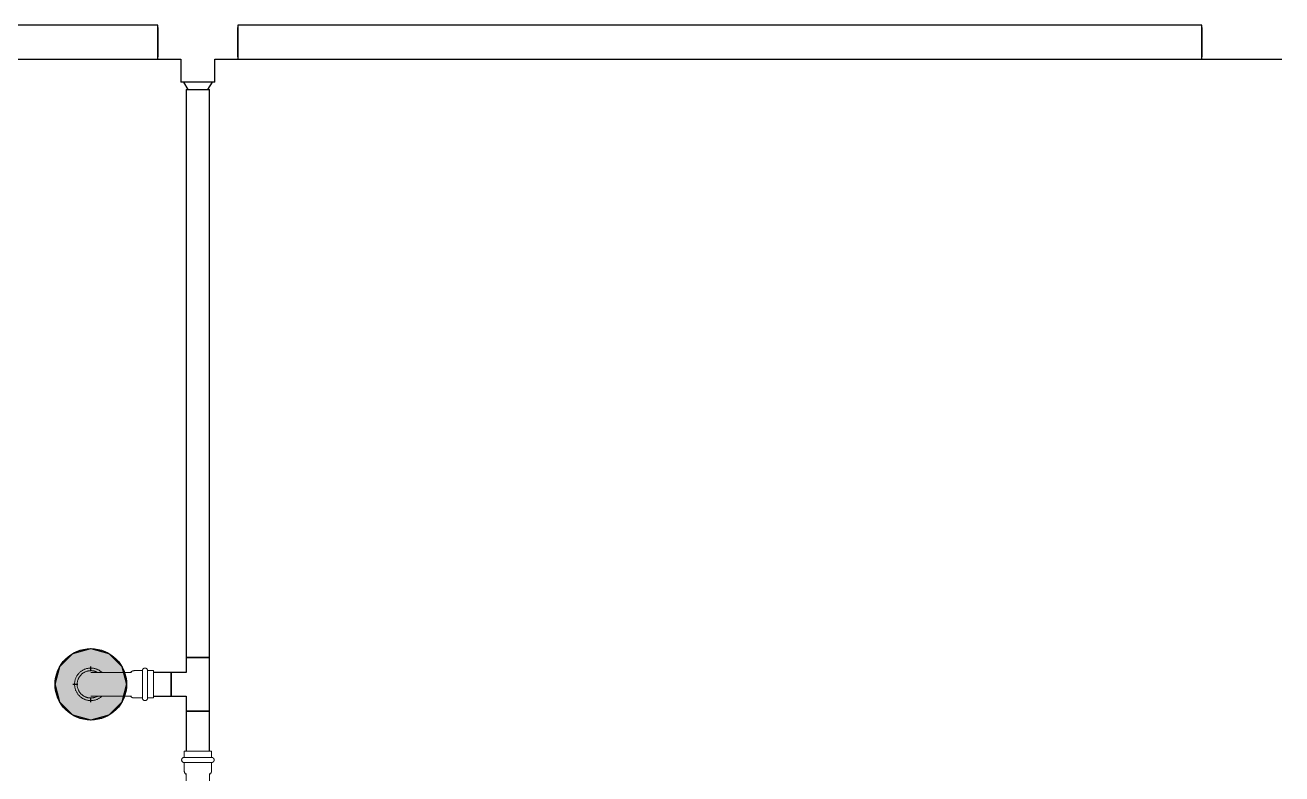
# Model space of a CAD drawing. Header units: inches. Extents: x -3327 to -1, y 8 to 1328.
# Drawn here: x -1838.5 to -1768.1, y 720.6 to 762.6 of the extents above; entities that cross this region are included whole.
import ezdxf

# ---------------------------------------------------------------- set-up
doc = ezdxf.new("R2010")
doc.units = ezdxf.units.IN
doc.header["$MEASUREMENT"] = 0
doc.layers.add('P-PIPE', color=3, linetype='Continuous', lineweight=9)
doc.layers.add('X - REF - FP', color=7, linetype='Continuous', true_color=0xb90000)

# ---------------------------------------------------------------- blocks, each defined once
blk = doc.blocks.new('Victaulic-VicPress316-Elbow 90-45deg Style P568_P571 - Standard-V42-SECOND LEVEL')
at = {"layer": 'P-PIPE'}
for p, q in [((-3.181, 0.766), (-3.52, 0.766)), ((-3.52, 0.766), (-3.52, -0.766)), ((-3.181, -0.766), (-3.181, 0.766)), ((-2.439, 0.766), (-2.89, 0.766)), ((-2.89, -0.766), (-2.89, 0.766)), ((-1.393, 0.658), (-2.278, 0.658)), ((-2.278, -0.657), (-1.393, -0.657)), ((-3.52, -0.766), (-3.181, -0.766)), ((-2.89, -0.766), (-2.439, -0.766)), ((-0.657, -1.393), (-0.657, -2.278)), ((0.658, -2.278), (0.658, -1.393)), ((-0.766, -2.439), (-0.766, -2.89)), ((0.766, -2.89), (0.766, -2.439)), ((0.766, -2.89), (-0.766, -2.89)), ((-0.766, -3.181), (-0.766, -3.52)), ((0.766, -3.181), (-0.766, -3.181)), ((-0.766, -3.52), (0.766, -3.52)), ((0.766, -3.52), (0.766, -3.181))]:
    blk.add_line(p, q, dxfattribs=at)
at = {"layer": 'P-PIPE', "flags": 128}
for points in [[(-3.181, 0.766), (-3.181, 0.772), (-3.181, 0.778), (-3.18, 0.784), (-3.18, 0.79), (-3.179, 0.795), (-3.177, 0.801), (-3.176, 0.807), (-3.174, 0.812), (-3.172, 0.818), (-3.17, 0.823), (-3.168, 0.828), (-3.165, 0.834), (-3.162, 0.839), (-3.159, 0.844), (-3.156, 0.849), (-3.153, 0.853), (-3.149, 0.858), (-3.145, 0.862), (-3.141, 0.867), (-3.137, 0.871), (-3.133, 0.875), (-3.129, 0.879), (-3.124, 0.882), (-3.119, 0.886), (-3.115, 0.889), (-3.11, 0.892), (-3.105, 0.895), (-3.099, 0.897), (-3.094, 0.9), (-3.089, 0.902), (-3.083, 0.904), (-3.078, 0.906), (-3.072, 0.907), (-3.066, 0.909), (-3.061, 0.91), (-3.055, 0.911), (-3.049, 0.911), (-3.043, 0.912), (-3.038, 0.912), (-3.032, 0.912), (-3.026, 0.912), (-3.02, 0.911), (-3.014, 0.91), (-3.009, 0.909), (-3.003, 0.908), (-2.997, 0.907), (-2.992, 0.905), (-2.986, 0.903), (-2.981, 0.901), (-2.975, 0.899), (-2.97, 0.896), (-2.965, 0.894), (-2.96, 0.891), (-2.955, 0.887), (-2.95, 0.884), (-2.946, 0.881), (-2.941, 0.877), (-2.937, 0.873), (-2.933, 0.869), (-2.929, 0.865), (-2.925, 0.86), (-2.921, 0.856), (-2.918, 0.851), (-2.914, 0.846), (-2.911, 0.842), (-2.908, 0.836), (-2.906, 0.831), (-2.903, 0.826), (-2.901, 0.821), (-2.899, 0.815), (-2.897, 0.81), (-2.895, 0.804), (-2.894, 0.798), (-2.893, 0.793), (-2.892, 0.787), (-2.891, 0.781), (-2.891, 0.775), (-2.891, 0.77), (-2.89, 0.766)], [(-3.181, 0.766), (-3.181, 0.766), (-3.181, 0.764), (-3.181, 0.761), (-3.181, 0.757), (-3.181, 0.751), (-3.181, 0.745), (-3.181, 0.737), (-3.181, 0.728), (-3.181, 0.717), (-3.181, 0.706), (-3.181, 0.693), (-3.181, 0.68), (-3.181, 0.665), (-3.181, 0.649), (-3.181, 0.633), (-3.181, 0.615), (-3.181, 0.596), (-3.181, 0.576), (-3.181, 0.556), (-3.181, 0.534), (-3.181, 0.512), (-3.181, 0.488), (-3.181, 0.464), (-3.181, 0.44), (-3.181, 0.414), (-3.181, 0.388), (-3.181, 0.361), (-3.181, 0.334), (-3.181, 0.306), (-3.181, 0.278), (-3.181, 0.249), (-3.181, 0.22), (-3.181, 0.19), (-3.181, 0.16), (-3.181, 0.13), (-3.181, 0.1), (-3.181, 0.069), (-3.181, 0.039), (-3.181, 0.008), (-3.181, -0.022), (-3.181, -0.053), (-3.181, -0.084), (-3.181, -0.114), (-3.181, -0.144), (-3.181, -0.174), (-3.181, -0.204), (-3.181, -0.233), (-3.181, -0.262), (-3.181, -0.291), (-3.181, -0.319), (-3.181, -0.347), (-3.181, -0.374), (-3.181, -0.4), (-3.181, -0.426), (-3.181, -0.451), (-3.181, -0.476), (-3.181, -0.499), (-3.181, -0.522), (-3.181, -0.544), (-3.181, -0.565), (-3.181, -0.585), (-3.181, -0.605), (-3.181, -0.623), (-3.181, -0.64), (-3.181, -0.657), (-3.181, -0.672), (-3.181, -0.686), (-3.181, -0.699), (-3.181, -0.711), (-3.181, -0.722), (-3.181, -0.732), (-3.181, -0.74), (-3.181, -0.748), (-3.181, -0.754), (-3.181, -0.759), (-3.181, -0.763), (-3.181, -0.765), (-3.181, -0.766), (-3.181, -0.766)], [(-3.181, 0.722), (-3.181, 0.732), (-3.181, 0.74), (-3.181, 0.748), (-3.181, 0.754), (-3.181, 0.759), (-3.181, 0.763), (-3.181, 0.765), (-3.181, 0.766), (-3.181, 0.766)], [(-2.89, -0.766), (-2.89, -0.766), (-2.89, -0.764), (-2.89, -0.761), (-2.89, -0.757), (-2.89, -0.751), (-2.89, -0.745), (-2.89, -0.737), (-2.89, -0.728), (-2.89, -0.717), (-2.89, -0.706), (-2.89, -0.693), (-2.89, -0.68), (-2.89, -0.665), (-2.89, -0.649), (-2.89, -0.633), (-2.89, -0.615), (-2.89, -0.596), (-2.89, -0.576), (-2.89, -0.556), (-2.89, -0.534), (-2.89, -0.512), (-2.89, -0.488), (-2.89, -0.464), (-2.89, -0.44), (-2.89, -0.414), (-2.89, -0.388), (-2.89, -0.361), (-2.89, -0.334), (-2.89, -0.306), (-2.89, -0.278), (-2.89, -0.249), (-2.89, -0.22), (-2.89, -0.19), (-2.89, -0.16), (-2.89, -0.13), (-2.89, -0.1), (-2.89, -0.069), (-2.89, -0.039), (-2.89, -0.008), (-2.89, 0.022), (-2.89, 0.053), (-2.89, 0.084), (-2.89, 0.114), (-2.89, 0.144), (-2.89, 0.174), (-2.89, 0.204), (-2.89, 0.233), (-2.89, 0.262), (-2.89, 0.291), (-2.89, 0.319), (-2.89, 0.347), (-2.89, 0.374), (-2.89, 0.4), (-2.89, 0.426), (-2.89, 0.451), (-2.89, 0.476), (-2.89, 0.499), (-2.89, 0.522), (-2.89, 0.544), (-2.89, 0.565), (-2.89, 0.585), (-2.89, 0.605), (-2.89, 0.623), (-2.89, 0.64), (-2.89, 0.657), (-2.89, 0.672), (-2.89, 0.686), (-2.89, 0.699), (-2.89, 0.711), (-2.89, 0.722), (-2.89, 0.732), (-2.89, 0.74), (-2.89, 0.748), (-2.89, 0.754), (-2.89, 0.759), (-2.89, 0.763), (-2.89, 0.765), (-2.89, 0.766), (-2.89, 0.766)], [(-2.89, 0.766), (-2.89, 0.766), (-2.89, 0.764), (-2.89, 0.761), (-2.89, 0.757), (-2.89, 0.751), (-2.89, 0.745), (-2.89, 0.737), (-2.89, 0.728)], [(-2.439, 0.766), (-2.428, 0.766), (-2.417, 0.766), (-2.406, 0.765), (-2.396, 0.763), (-2.385, 0.761), (-2.374, 0.759), (-2.364, 0.756), (-2.353, 0.753), (-2.343, 0.749), (-2.333, 0.745), (-2.323, 0.741), (-2.313, 0.736), (-2.304, 0.73), (-2.294, 0.725), (-2.285, 0.719), (-2.276, 0.713), (-2.268, 0.706), (-2.259, 0.699), (-2.251, 0.692), (-2.244, 0.684), (-2.236, 0.676), (-2.229, 0.668), (-2.222, 0.659), (-2.221, 0.658)], [(0.658, -1.393), (0.656, -1.311), (0.651, -1.229), (0.643, -1.148), (0.631, -1.066), (0.617, -0.986), (0.599, -0.906), (0.578, -0.826), (0.553, -0.748), (0.526, -0.671), (0.496, -0.594), (0.462, -0.52), (0.426, -0.446), (0.386, -0.374), (0.344, -0.304), (0.299, -0.235), (0.252, -0.168), (0.201, -0.104), (0.149, -0.041), (0.093, 0.02), (0.036, 0.078), (-0.024, 0.134), (-0.087, 0.187), (-0.151, 0.238), (-0.217, 0.287), (-0.285, 0.332), (-0.355, 0.375), (-0.427, 0.415), (-0.5, 0.453), (-0.574, 0.487), (-0.65, 0.518), (-0.727, 0.546), (-0.805, 0.571), (-0.884, 0.593), (-0.964, 0.612), (-1.044, 0.628), (-1.126, 0.64), (-1.207, 0.649), (-1.289, 0.655), (-1.371, 0.657), (-1.393, 0.658)], [(-2.221, -0.657), (-2.228, -0.666), (-2.235, -0.674), (-2.242, -0.682), (-2.25, -0.69), (-2.258, -0.698), (-2.266, -0.705), (-2.275, -0.711), (-2.283, -0.718), (-2.293, -0.724), (-2.302, -0.729), (-2.311, -0.735), (-2.321, -0.74), (-2.331, -0.744), (-2.341, -0.748), (-2.351, -0.752), (-2.362, -0.755), (-2.372, -0.758), (-2.383, -0.761), (-2.394, -0.763), (-2.404, -0.764), (-2.415, -0.765), (-2.426, -0.766), (-2.437, -0.766), (-2.439, -0.766)], [(-1.393, -0.657), (-1.364, -0.658), (-1.334, -0.66), (-1.305, -0.663), (-1.276, -0.667), (-1.247, -0.672), (-1.218, -0.679), (-1.19, -0.686), (-1.162, -0.695), (-1.134, -0.705), (-1.107, -0.716), (-1.08, -0.728), (-1.053, -0.741), (-1.028, -0.755), (-1.002, -0.77), (-0.978, -0.786), (-0.954, -0.803), (-0.931, -0.821), (-0.908, -0.84), (-0.886, -0.86), (-0.865, -0.881), (-0.845, -0.902), (-0.826, -0.924), (-0.808, -0.947), (-0.79, -0.971), (-0.774, -0.996), (-0.759, -1.021), (-0.744, -1.046), (-0.731, -1.073), (-0.719, -1.099), (-0.707, -1.126), (-0.697, -1.154), (-0.688, -1.182), (-0.681, -1.21), (-0.674, -1.239), (-0.668, -1.268), (-0.664, -1.297), (-0.661, -1.326), (-0.658, -1.356), (-0.658, -1.385), (-0.657, -1.393)], [(-3.181, -0.766), (-3.181, -0.766), (-3.181, -0.764), (-3.181, -0.761), (-3.181, -0.757), (-3.181, -0.751), (-3.181, -0.745), (-3.181, -0.737), (-3.181, -0.728)], [(-2.89, -0.766), (-2.891, -0.772), (-2.891, -0.778), (-2.892, -0.784), (-2.892, -0.79), (-2.893, -0.795), (-2.895, -0.801), (-2.896, -0.807), (-2.898, -0.812), (-2.9, -0.818), (-2.902, -0.823), (-2.904, -0.828), (-2.907, -0.834), (-2.91, -0.839), (-2.913, -0.844), (-2.916, -0.849), (-2.919, -0.853), (-2.923, -0.858), (-2.927, -0.862), (-2.931, -0.867), (-2.935, -0.871), (-2.939, -0.875), (-2.943, -0.879), (-2.948, -0.882), (-2.953, -0.886), (-2.957, -0.889), (-2.962, -0.892), (-2.967, -0.895), (-2.973, -0.897), (-2.978, -0.9), (-2.983, -0.902), (-2.989, -0.904), (-2.994, -0.906), (-3, -0.907), (-3.006, -0.909), (-3.011, -0.91), (-3.017, -0.911), (-3.023, -0.911), (-3.029, -0.912), (-3.034, -0.912), (-3.04, -0.912), (-3.046, -0.912), (-3.052, -0.911), (-3.058, -0.91), (-3.063, -0.909), (-3.069, -0.908), (-3.075, -0.907), (-3.08, -0.905), (-3.086, -0.903), (-3.091, -0.901), (-3.097, -0.899), (-3.102, -0.896), (-3.107, -0.894), (-3.112, -0.891), (-3.117, -0.887), (-3.122, -0.884), (-3.126, -0.881), (-3.131, -0.877), (-3.135, -0.873), (-3.139, -0.869), (-3.143, -0.865), (-3.147, -0.86), (-3.151, -0.856), (-3.154, -0.851), (-3.158, -0.846), (-3.161, -0.842), (-3.164, -0.836), (-3.166, -0.831), (-3.169, -0.826), (-3.171, -0.821), (-3.173, -0.815), (-3.175, -0.81), (-3.177, -0.804), (-3.178, -0.798), (-3.179, -0.793), (-3.18, -0.787), (-3.181, -0.781), (-3.181, -0.775), (-3.181, -0.77), (-3.181, -0.766)], [(-2.89, -0.722), (-2.89, -0.732), (-2.89, -0.74), (-2.89, -0.748), (-2.89, -0.754), (-2.89, -0.759), (-2.89, -0.763), (-2.89, -0.765), (-2.89, -0.766), (-2.89, -0.766)], [(-0.766, -2.439), (-0.766, -2.428), (-0.766, -2.417), (-0.765, -2.406), (-0.763, -2.396), (-0.761, -2.385), (-0.759, -2.374), (-0.756, -2.364), (-0.753, -2.353), (-0.749, -2.343), (-0.745, -2.333), (-0.741, -2.323), (-0.736, -2.313), (-0.73, -2.304), (-0.725, -2.294), (-0.719, -2.285), (-0.713, -2.276), (-0.706, -2.268), (-0.699, -2.259), (-0.692, -2.251), (-0.684, -2.244), (-0.676, -2.236), (-0.668, -2.229), (-0.659, -2.222), (-0.657, -2.221)], [(0.658, -2.221), (0.666, -2.228), (0.674, -2.235), (0.682, -2.242), (0.69, -2.25), (0.698, -2.258), (0.705, -2.266), (0.711, -2.275), (0.718, -2.283), (0.724, -2.293), (0.729, -2.302), (0.735, -2.311), (0.74, -2.321), (0.744, -2.331), (0.748, -2.341), (0.752, -2.351), (0.755, -2.362), (0.758, -2.372), (0.761, -2.383), (0.763, -2.394), (0.764, -2.404), (0.765, -2.415), (0.766, -2.426), (0.766, -2.437), (0.766, -2.439)], [(-0.766, -3.181), (-0.772, -3.181), (-0.778, -3.181), (-0.784, -3.18), (-0.79, -3.18), (-0.795, -3.179), (-0.801, -3.177), (-0.807, -3.176), (-0.812, -3.174), (-0.818, -3.172), (-0.823, -3.17), (-0.828, -3.168), (-0.834, -3.165), (-0.839, -3.162), (-0.844, -3.159), (-0.849, -3.156), (-0.853, -3.153), (-0.858, -3.149), (-0.862, -3.145), (-0.867, -3.141), (-0.871, -3.137), (-0.875, -3.133), (-0.879, -3.129), (-0.882, -3.124), (-0.886, -3.119), (-0.889, -3.115), (-0.892, -3.11), (-0.895, -3.105), (-0.897, -3.099), (-0.9, -3.094), (-0.902, -3.089), (-0.904, -3.083), (-0.906, -3.078), (-0.907, -3.072), (-0.909, -3.066), (-0.91, -3.061), (-0.911, -3.055), (-0.911, -3.049), (-0.912, -3.043), (-0.912, -3.038), (-0.912, -3.032), (-0.912, -3.026), (-0.911, -3.02), (-0.91, -3.014), (-0.909, -3.009), (-0.908, -3.003), (-0.907, -2.997), (-0.905, -2.992), (-0.903, -2.986), (-0.901, -2.981), (-0.899, -2.975), (-0.896, -2.97), (-0.894, -2.965), (-0.891, -2.96), (-0.887, -2.955), (-0.884, -2.95), (-0.881, -2.946), (-0.877, -2.941), (-0.873, -2.937), (-0.869, -2.933), (-0.865, -2.929), (-0.86, -2.925), (-0.856, -2.921), (-0.851, -2.918), (-0.846, -2.914), (-0.842, -2.911), (-0.836, -2.908), (-0.831, -2.906), (-0.826, -2.903), (-0.821, -2.901), (-0.815, -2.899), (-0.81, -2.897), (-0.804, -2.895), (-0.798, -2.894), (-0.793, -2.893), (-0.787, -2.892), (-0.781, -2.891), (-0.775, -2.891), (-0.77, -2.891), (-0.766, -2.89)], [(0.766, -2.89), (0.766, -2.89), (0.764, -2.89), (0.761, -2.89), (0.757, -2.89), (0.751, -2.89), (0.745, -2.89), (0.737, -2.89), (0.728, -2.89), (0.717, -2.89), (0.706, -2.89), (0.693, -2.89), (0.68, -2.89), (0.665, -2.89), (0.649, -2.89), (0.633, -2.89), (0.615, -2.89), (0.596, -2.89), (0.576, -2.89), (0.556, -2.89), (0.534, -2.89), (0.512, -2.89), (0.488, -2.89), (0.464, -2.89), (0.44, -2.89), (0.414, -2.89), (0.388, -2.89), (0.361, -2.89), (0.334, -2.89), (0.306, -2.89), (0.278, -2.89), (0.249, -2.89), (0.22, -2.89), (0.19, -2.89), (0.16, -2.89), (0.13, -2.89), (0.1, -2.89), (0.069, -2.89), (0.039, -2.89), (0.008, -2.89), (-0.022, -2.89), (-0.053, -2.89), (-0.084, -2.89), (-0.114, -2.89), (-0.144, -2.89), (-0.174, -2.89), (-0.204, -2.89), (-0.233, -2.89), (-0.262, -2.89), (-0.291, -2.89), (-0.319, -2.89), (-0.347, -2.89), (-0.374, -2.89), (-0.4, -2.89), (-0.426, -2.89), (-0.451, -2.89), (-0.476, -2.89), (-0.499, -2.89), (-0.522, -2.89), (-0.544, -2.89), (-0.565, -2.89), (-0.585, -2.89), (-0.605, -2.89), (-0.623, -2.89), (-0.64, -2.89), (-0.657, -2.89), (-0.672, -2.89), (-0.686, -2.89), (-0.699, -2.89), (-0.711, -2.89), (-0.722, -2.89), (-0.732, -2.89), (-0.74, -2.89), (-0.748, -2.89), (-0.754, -2.89), (-0.759, -2.89), (-0.763, -2.89), (-0.765, -2.89), (-0.766, -2.89), (-0.766, -2.89)], [(-0.766, -2.89), (-0.766, -2.89), (-0.764, -2.89), (-0.761, -2.89), (-0.757, -2.89), (-0.751, -2.89), (-0.745, -2.89), (-0.737, -2.89), (-0.728, -2.89)], [(-0.766, -3.181), (-0.766, -3.181), (-0.764, -3.181), (-0.761, -3.181), (-0.757, -3.181), (-0.751, -3.181), (-0.745, -3.181), (-0.737, -3.181), (-0.728, -3.181), (-0.717, -3.181), (-0.706, -3.181), (-0.693, -3.181), (-0.68, -3.181), (-0.665, -3.181), (-0.649, -3.181), (-0.633, -3.181), (-0.615, -3.181), (-0.596, -3.181), (-0.576, -3.181), (-0.556, -3.181), (-0.534, -3.181), (-0.512, -3.181), (-0.488, -3.181), (-0.464, -3.181), (-0.44, -3.181), (-0.414, -3.181), (-0.388, -3.181), (-0.361, -3.181), (-0.334, -3.181), (-0.306, -3.181), (-0.278, -3.181), (-0.249, -3.181), (-0.22, -3.181), (-0.19, -3.181), (-0.16, -3.181), (-0.13, -3.181), (-0.1, -3.181), (-0.069, -3.181), (-0.039, -3.181), (-0.008, -3.181), (0.022, -3.181), (0.053, -3.181), (0.084, -3.181), (0.114, -3.181), (0.144, -3.181), (0.174, -3.181), (0.204, -3.181), (0.233, -3.181), (0.262, -3.181), (0.291, -3.181), (0.319, -3.181), (0.347, -3.181), (0.374, -3.181), (0.4, -3.181), (0.426, -3.181), (0.451, -3.181), (0.476, -3.181), (0.499, -3.181), (0.522, -3.181), (0.544, -3.181), (0.565, -3.181), (0.585, -3.181), (0.605, -3.181), (0.623, -3.181), (0.64, -3.181), (0.657, -3.181), (0.672, -3.181), (0.686, -3.181), (0.699, -3.181), (0.711, -3.181), (0.722, -3.181), (0.732, -3.181), (0.74, -3.181), (0.748, -3.181), (0.754, -3.181), (0.759, -3.181), (0.763, -3.181), (0.765, -3.181), (0.766, -3.181), (0.766, -3.181)], [(-0.722, -3.181), (-0.732, -3.181), (-0.74, -3.181), (-0.748, -3.181), (-0.754, -3.181), (-0.759, -3.181), (-0.763, -3.181), (-0.765, -3.181), (-0.766, -3.181), (-0.766, -3.181)], [(0.722, -2.89), (0.732, -2.89), (0.74, -2.89), (0.748, -2.89), (0.754, -2.89), (0.759, -2.89), (0.763, -2.89), (0.765, -2.89), (0.766, -2.89), (0.766, -2.89)], [(0.766, -3.181), (0.766, -3.181), (0.764, -3.181), (0.761, -3.181), (0.757, -3.181), (0.751, -3.181), (0.745, -3.181), (0.737, -3.181), (0.728, -3.181)], [(0.766, -2.89), (0.772, -2.891), (0.778, -2.891), (0.784, -2.892), (0.79, -2.892), (0.795, -2.893), (0.801, -2.895), (0.807, -2.896), (0.812, -2.898), (0.818, -2.9), (0.823, -2.902), (0.828, -2.904), (0.834, -2.907), (0.839, -2.91), (0.844, -2.913), (0.849, -2.916), (0.853, -2.919), (0.858, -2.923), (0.862, -2.927), (0.867, -2.931), (0.871, -2.935), (0.875, -2.939), (0.879, -2.943), (0.882, -2.948), (0.886, -2.953), (0.889, -2.957), (0.892, -2.962), (0.895, -2.967), (0.897, -2.973), (0.9, -2.978), (0.902, -2.983), (0.904, -2.989), (0.906, -2.994), (0.907, -3), (0.909, -3.006), (0.91, -3.011), (0.911, -3.017), (0.911, -3.023), (0.912, -3.029), (0.912, -3.034), (0.912, -3.04), (0.912, -3.046), (0.911, -3.052), (0.91, -3.058), (0.909, -3.063), (0.908, -3.069), (0.907, -3.075), (0.905, -3.08), (0.903, -3.086), (0.901, -3.091), (0.899, -3.097), (0.896, -3.102), (0.894, -3.107), (0.891, -3.112), (0.887, -3.117), (0.884, -3.122), (0.881, -3.126), (0.877, -3.131), (0.873, -3.135), (0.869, -3.139), (0.865, -3.143), (0.86, -3.147), (0.856, -3.151), (0.851, -3.154), (0.846, -3.158), (0.842, -3.161), (0.836, -3.164), (0.831, -3.166), (0.826, -3.169), (0.821, -3.171), (0.815, -3.173), (0.81, -3.175), (0.804, -3.177), (0.798, -3.178), (0.793, -3.179), (0.787, -3.18), (0.781, -3.181), (0.775, -3.181), (0.77, -3.181), (0.766, -3.181)]]:
    blk.add_lwpolyline(points, dxfattribs=at)
blk = doc.blocks.new('Victaulic-VicPress316-Elbow 90-45deg Style P568_P571 - Standard-1244383-SECOND LEVEL')
at = {"layer": 'P-PIPE'}
for p, q in [((-2530.61, 456.402), (-2531.061, 456.402)), ((-2530.61, 456.402), (-2530.61, 455.635)), ((-2529.98, 456.402), (-2530.319, 456.402)), ((-2530.319, 456.402), (-2530.319, 455.635)), ((-2529.98, 455.635), (-2529.98, 456.402)), ((-2531.213, 456.293), (-2532.107, 456.293)), ((-2532.107, 454.978), (-2531.216, 454.978)), ((-2530.61, 455.635), (-2530.61, 454.869)), ((-2530.319, 455.635), (-2530.319, 454.869)), ((-2529.98, 454.869), (-2529.98, 455.635)), ((-2531.061, 454.869), (-2530.61, 454.869)), ((-2530.319, 454.869), (-2529.98, 454.869))]:
    blk.add_line(p, q, dxfattribs=at)
at = {"layer": 'P-PIPE', "flags": 128}
for points in [[(-2532.868, 456.293), (-2532.891, 456.314), (-2532.919, 456.338), (-2532.947, 456.361), (-2532.977, 456.382), (-2533.007, 456.402), (-2533.038, 456.422), (-2533.07, 456.439), (-2533.103, 456.456), (-2533.136, 456.471), (-2533.17, 456.485), (-2533.204, 456.498), (-2533.239, 456.509), (-2533.274, 456.518), (-2533.309, 456.527), (-2533.345, 456.534), (-2533.381, 456.539), (-2533.417, 456.543), (-2533.454, 456.546), (-2533.49, 456.547), (-2533.527, 456.547), (-2533.563, 456.545), (-2533.599, 456.542), (-2533.636, 456.537), (-2533.672, 456.531), (-2533.707, 456.523), (-2533.743, 456.514), (-2533.778, 456.504), (-2533.812, 456.492), (-2533.846, 456.479), (-2533.88, 456.464), (-2533.912, 456.448), (-2533.945, 456.431), (-2533.976, 456.413), (-2534.007, 456.393), (-2534.037, 456.372), (-2534.066, 456.35), (-2534.094, 456.327), (-2534.121, 456.303), (-2534.147, 456.277), (-2534.173, 456.251), (-2534.197, 456.224), (-2534.22, 456.195), (-2534.241, 456.166), (-2534.262, 456.136), (-2534.281, 456.105), (-2534.3, 456.074), (-2534.317, 456.041), (-2534.332, 456.008), (-2534.346, 455.975), (-2534.359, 455.941), (-2534.371, 455.906), (-2534.381, 455.871), (-2534.39, 455.835), (-2534.397, 455.8), (-2534.403, 455.764), (-2534.407, 455.728), (-2534.41, 455.691), (-2534.412, 455.655), (-2534.412, 455.635)], [(-2533.112, 456.296), (-2533.139, 456.311), (-2533.166, 456.325), (-2533.194, 456.338), (-2533.222, 456.349), (-2533.251, 456.36), (-2533.28, 456.369), (-2533.31, 456.378), (-2533.34, 456.385), (-2533.37, 456.39), (-2533.4, 456.395), (-2533.431, 456.398), (-2533.461, 456.401), (-2533.492, 456.401), (-2533.522, 456.401), (-2533.553, 456.4), (-2533.584, 456.397), (-2533.614, 456.393), (-2533.644, 456.388), (-2533.674, 456.381), (-2533.704, 456.374), (-2533.733, 456.365), (-2533.762, 456.355), (-2533.791, 456.344), (-2533.819, 456.332), (-2533.847, 456.319), (-2533.874, 456.304), (-2533.9, 456.289), (-2533.926, 456.272), (-2533.951, 456.255), (-2533.976, 456.236), (-2533.999, 456.217), (-2534.022, 456.196), (-2534.044, 456.175), (-2534.065, 456.153), (-2534.085, 456.13), (-2534.105, 456.106), (-2534.123, 456.081), (-2534.14, 456.056), (-2534.157, 456.03), (-2534.172, 456.004), (-2534.186, 455.976), (-2534.199, 455.949), (-2534.211, 455.92), (-2534.222, 455.892), (-2534.232, 455.863), (-2534.24, 455.833), (-2534.248, 455.803), (-2534.254, 455.773), (-2534.259, 455.743), (-2534.263, 455.713), (-2534.265, 455.682), (-2534.266, 455.652), (-2534.267, 455.635)], [(-2531.279, 456.293), (-2531.272, 456.301), (-2531.265, 456.309), (-2531.258, 456.317), (-2531.25, 456.325), (-2531.242, 456.333), (-2531.234, 456.34), (-2531.225, 456.346), (-2531.217, 456.353), (-2531.207, 456.359), (-2531.198, 456.365), (-2531.189, 456.37), (-2531.179, 456.375), (-2531.169, 456.379), (-2531.159, 456.383), (-2531.149, 456.387), (-2531.138, 456.39), (-2531.128, 456.393), (-2531.117, 456.396), (-2531.106, 456.398), (-2531.096, 456.399), (-2531.085, 456.4), (-2531.074, 456.401), (-2531.063, 456.402), (-2531.061, 456.402)], [(-2530.61, 456.402), (-2530.609, 456.407), (-2530.609, 456.413), (-2530.608, 456.419), (-2530.608, 456.425), (-2530.607, 456.43), (-2530.605, 456.436), (-2530.604, 456.442), (-2530.602, 456.447), (-2530.6, 456.453), (-2530.598, 456.458), (-2530.596, 456.464), (-2530.593, 456.469), (-2530.59, 456.474), (-2530.587, 456.479), (-2530.584, 456.484), (-2530.581, 456.488), (-2530.577, 456.493), (-2530.573, 456.497), (-2530.569, 456.502), (-2530.565, 456.506), (-2530.561, 456.51), (-2530.557, 456.514), (-2530.552, 456.517), (-2530.547, 456.521), (-2530.543, 456.524), (-2530.538, 456.527), (-2530.533, 456.53), (-2530.527, 456.532), (-2530.522, 456.535), (-2530.517, 456.537), (-2530.511, 456.539), (-2530.506, 456.541), (-2530.5, 456.542), (-2530.494, 456.544), (-2530.489, 456.545), (-2530.483, 456.546), (-2530.477, 456.546), (-2530.471, 456.547), (-2530.466, 456.547), (-2530.46, 456.547), (-2530.454, 456.547), (-2530.448, 456.546), (-2530.442, 456.545), (-2530.437, 456.544), (-2530.431, 456.543), (-2530.425, 456.542), (-2530.42, 456.54), (-2530.414, 456.538), (-2530.409, 456.536), (-2530.403, 456.534), (-2530.398, 456.531), (-2530.393, 456.529), (-2530.388, 456.526), (-2530.383, 456.522), (-2530.378, 456.519), (-2530.374, 456.516), (-2530.369, 456.512), (-2530.365, 456.508), (-2530.361, 456.504), (-2530.357, 456.5), (-2530.353, 456.495), (-2530.349, 456.491), (-2530.346, 456.486), (-2530.342, 456.481), (-2530.339, 456.477), (-2530.336, 456.471), (-2530.334, 456.466), (-2530.331, 456.461), (-2530.329, 456.456), (-2530.327, 456.45), (-2530.325, 456.445), (-2530.323, 456.439), (-2530.322, 456.434), (-2530.321, 456.428), (-2530.32, 456.422), (-2530.319, 456.416), (-2530.319, 456.41), (-2530.319, 456.405), (-2530.319, 456.402)], [(-2530.61, 456.36), (-2530.61, 456.369), (-2530.61, 456.378), (-2530.61, 456.385), (-2530.61, 456.39), (-2530.61, 456.395), (-2530.61, 456.398), (-2530.61, 456.401), (-2530.61, 456.401), (-2530.61, 456.402)], [(-2530.61, 456.402), (-2530.61, 456.401), (-2530.61, 456.399), (-2530.61, 456.396), (-2530.61, 456.392), (-2530.61, 456.386), (-2530.61, 456.38), (-2530.61, 456.372), (-2530.61, 456.363), (-2530.61, 456.352), (-2530.61, 456.341), (-2530.61, 456.329), (-2530.61, 456.315), (-2530.61, 456.3), (-2530.61, 456.284), (-2530.61, 456.268), (-2530.61, 456.25), (-2530.61, 456.231), (-2530.61, 456.211), (-2530.61, 456.191), (-2530.61, 456.169), (-2530.61, 456.147), (-2530.61, 456.123), (-2530.61, 456.099), (-2530.61, 456.075), (-2530.61, 456.049), (-2530.61, 456.023), (-2530.61, 455.996), (-2530.61, 455.969), (-2530.61, 455.941), (-2530.61, 455.913), (-2530.61, 455.884), (-2530.61, 455.855), (-2530.61, 455.825), (-2530.61, 455.795), (-2530.61, 455.765), (-2530.61, 455.735), (-2530.61, 455.705), (-2530.61, 455.674), (-2530.61, 455.643), (-2530.61, 455.635)], [(-2530.319, 455.635), (-2530.319, 455.666), (-2530.319, 455.696), (-2530.319, 455.727), (-2530.319, 455.757), (-2530.319, 455.787), (-2530.319, 455.817), (-2530.319, 455.847), (-2530.319, 455.876), (-2530.319, 455.905), (-2530.319, 455.934), (-2530.319, 455.962), (-2530.319, 455.989), (-2530.319, 456.016), (-2530.319, 456.042), (-2530.319, 456.068), (-2530.319, 456.093), (-2530.319, 456.117), (-2530.319, 456.14), (-2530.319, 456.163), (-2530.319, 456.185), (-2530.319, 456.206), (-2530.319, 456.226), (-2530.319, 456.245), (-2530.319, 456.263), (-2530.319, 456.28), (-2530.319, 456.296), (-2530.319, 456.311), (-2530.319, 456.325), (-2530.319, 456.338), (-2530.319, 456.349), (-2530.319, 456.36), (-2530.319, 456.369), (-2530.319, 456.378), (-2530.319, 456.385), (-2530.319, 456.39), (-2530.319, 456.395), (-2530.319, 456.398), (-2530.319, 456.401), (-2530.319, 456.401), (-2530.319, 456.402)], [(-2530.319, 456.402), (-2530.319, 456.401), (-2530.319, 456.399), (-2530.319, 456.396), (-2530.319, 456.392), (-2530.319, 456.386), (-2530.319, 456.38), (-2530.319, 456.372), (-2530.319, 456.363)], [(-2532.107, 456.293), (-2532.163, 456.293), (-2532.218, 456.293), (-2532.274, 456.293), (-2532.329, 456.293), (-2532.384, 456.293), (-2532.438, 456.293), (-2532.492, 456.293), (-2532.545, 456.293), (-2532.598, 456.293), (-2532.649, 456.293), (-2532.7, 456.293), (-2532.75, 456.293), (-2532.799, 456.293), (-2532.847, 456.293), (-2532.894, 456.293), (-2532.939, 456.293), (-2532.983, 456.293), (-2533.026, 456.293), (-2533.067, 456.293), (-2533.106, 456.293), (-2533.144, 456.293), (-2533.181, 456.293), (-2533.215, 456.293), (-2533.248, 456.293), (-2533.279, 456.293), (-2533.308, 456.293), (-2533.336, 456.293), (-2533.361, 456.293), (-2533.384, 456.293), (-2533.405, 456.293), (-2533.424, 456.293), (-2533.442, 456.293), (-2533.456, 456.293), (-2533.469, 456.293), (-2533.48, 456.293), (-2533.488, 456.293), (-2533.494, 456.293), (-2533.498, 456.293), (-2533.5, 456.293), (-2533.5, 456.293)], [(-2534.412, 455.635), (-2534.411, 455.599), (-2534.409, 455.562), (-2534.405, 455.526), (-2534.4, 455.49), (-2534.394, 455.454), (-2534.386, 455.418), (-2534.376, 455.383), (-2534.366, 455.348), (-2534.354, 455.314), (-2534.34, 455.28), (-2534.325, 455.247), (-2534.309, 455.214), (-2534.291, 455.182), (-2534.273, 455.151), (-2534.253, 455.12), (-2534.232, 455.09), (-2534.209, 455.062), (-2534.186, 455.034), (-2534.161, 455.007), (-2534.135, 454.981), (-2534.109, 454.956), (-2534.081, 454.932), (-2534.053, 454.909), (-2534.023, 454.888), (-2533.993, 454.868), (-2533.962, 454.849), (-2533.93, 454.831), (-2533.897, 454.814), (-2533.864, 454.799), (-2533.83, 454.785), (-2533.796, 454.772), (-2533.761, 454.761), (-2533.726, 454.752), (-2533.691, 454.743), (-2533.655, 454.736), (-2533.619, 454.731), (-2533.583, 454.727), (-2533.546, 454.724), (-2533.51, 454.723), (-2533.473, 454.723), (-2533.437, 454.725), (-2533.401, 454.728), (-2533.364, 454.733), (-2533.328, 454.739), (-2533.293, 454.747), (-2533.257, 454.756), (-2533.222, 454.766), (-2533.188, 454.778), (-2533.154, 454.791), (-2533.12, 454.806), (-2533.088, 454.822), (-2533.055, 454.839), (-2533.024, 454.857), (-2532.993, 454.877), (-2532.963, 454.898), (-2532.934, 454.92), (-2532.906, 454.943), (-2532.879, 454.967)], [(-2534.267, 455.635), (-2534.266, 455.604), (-2534.264, 455.574), (-2534.261, 455.543), (-2534.257, 455.513), (-2534.251, 455.483), (-2534.245, 455.453), (-2534.237, 455.423), (-2534.228, 455.394), (-2534.217, 455.365), (-2534.206, 455.337), (-2534.193, 455.309), (-2534.18, 455.281), (-2534.165, 455.254), (-2534.149, 455.228), (-2534.133, 455.202), (-2534.115, 455.177), (-2534.096, 455.153), (-2534.076, 455.13), (-2534.056, 455.107), (-2534.034, 455.085), (-2534.012, 455.064), (-2533.988, 455.044), (-2533.964, 455.025), (-2533.94, 455.007), (-2533.914, 454.99), (-2533.888, 454.974), (-2533.861, 454.959), (-2533.834, 454.945), (-2533.806, 454.932), (-2533.778, 454.921), (-2533.749, 454.91), (-2533.72, 454.901), (-2533.69, 454.893), (-2533.66, 454.885), (-2533.63, 454.88), (-2533.6, 454.875), (-2533.569, 454.872), (-2533.539, 454.87), (-2533.508, 454.869), (-2533.478, 454.869), (-2533.447, 454.87), (-2533.416, 454.873), (-2533.386, 454.877), (-2533.356, 454.882), (-2533.326, 454.889), (-2533.296, 454.896), (-2533.267, 454.905), (-2533.238, 454.915), (-2533.209, 454.926), (-2533.181, 454.938), (-2533.153, 454.951), (-2533.126, 454.966), (-2533.106, 454.978)], [(-2533.5, 454.978), (-2533.499, 454.978), (-2533.496, 454.978), (-2533.49, 454.978), (-2533.482, 454.978), (-2533.472, 454.978), (-2533.46, 454.978), (-2533.446, 454.978), (-2533.429, 454.978), (-2533.411, 454.978), (-2533.39, 454.978), (-2533.367, 454.978), (-2533.343, 454.978), (-2533.316, 454.978), (-2533.287, 454.978), (-2533.257, 454.978), (-2533.224, 454.978), (-2533.19, 454.978), (-2533.154, 454.978), (-2533.117, 454.978), (-2533.078, 454.978), (-2533.037, 454.978), (-2532.995, 454.978), (-2532.951, 454.978), (-2532.906, 454.978), (-2532.86, 454.978), (-2532.812, 454.978), (-2532.764, 454.978), (-2532.714, 454.978), (-2532.663, 454.978), (-2532.612, 454.978), (-2532.559, 454.978), (-2532.506, 454.978), (-2532.453, 454.978), (-2532.398, 454.978), (-2532.344, 454.978), (-2532.289, 454.978), (-2532.233, 454.978), (-2532.178, 454.978), (-2532.122, 454.978), (-2532.107, 454.978)], [(-2531.061, 454.869), (-2531.072, 454.869), (-2531.083, 454.869), (-2531.094, 454.87), (-2531.104, 454.872), (-2531.115, 454.874), (-2531.126, 454.876), (-2531.136, 454.879), (-2531.147, 454.882), (-2531.157, 454.886), (-2531.167, 454.89), (-2531.177, 454.894), (-2531.187, 454.899), (-2531.196, 454.905), (-2531.206, 454.91), (-2531.215, 454.916), (-2531.224, 454.922), (-2531.232, 454.929), (-2531.241, 454.936), (-2531.249, 454.944), (-2531.256, 454.951), (-2531.264, 454.959), (-2531.271, 454.967), (-2531.278, 454.976), (-2531.279, 454.978)], [(-2530.61, 455.635), (-2530.61, 455.604), (-2530.61, 455.574), (-2530.61, 455.543), (-2530.61, 455.513), (-2530.61, 455.483), (-2530.61, 455.453), (-2530.61, 455.423), (-2530.61, 455.394), (-2530.61, 455.365), (-2530.61, 455.337), (-2530.61, 455.309), (-2530.61, 455.281), (-2530.61, 455.254), (-2530.61, 455.228), (-2530.61, 455.202), (-2530.61, 455.177), (-2530.61, 455.153), (-2530.61, 455.13), (-2530.61, 455.107), (-2530.61, 455.085), (-2530.61, 455.064), (-2530.61, 455.044), (-2530.61, 455.025), (-2530.61, 455.007), (-2530.61, 454.99), (-2530.61, 454.974), (-2530.61, 454.959), (-2530.61, 454.945), (-2530.61, 454.932), (-2530.61, 454.921), (-2530.61, 454.91), (-2530.61, 454.901), (-2530.61, 454.893), (-2530.61, 454.885), (-2530.61, 454.88), (-2530.61, 454.875), (-2530.61, 454.872), (-2530.61, 454.87), (-2530.61, 454.869), (-2530.61, 454.869)], [(-2530.319, 454.869), (-2530.319, 454.869), (-2530.319, 454.871), (-2530.319, 454.874), (-2530.319, 454.878), (-2530.319, 454.884), (-2530.319, 454.89), (-2530.319, 454.898), (-2530.319, 454.907), (-2530.319, 454.918), (-2530.319, 454.929), (-2530.319, 454.942), (-2530.319, 454.955), (-2530.319, 454.97), (-2530.319, 454.986), (-2530.319, 455.002), (-2530.319, 455.02), (-2530.319, 455.039), (-2530.319, 455.059), (-2530.319, 455.079), (-2530.319, 455.101), (-2530.319, 455.123), (-2530.319, 455.147), (-2530.319, 455.171), (-2530.319, 455.195), (-2530.319, 455.221), (-2530.319, 455.247), (-2530.319, 455.274), (-2530.319, 455.301), (-2530.319, 455.329), (-2530.319, 455.357), (-2530.319, 455.386), (-2530.319, 455.415), (-2530.319, 455.445), (-2530.319, 455.475), (-2530.319, 455.505), (-2530.319, 455.535), (-2530.319, 455.566), (-2530.319, 455.596), (-2530.319, 455.627), (-2530.319, 455.635)], [(-2530.61, 454.869), (-2530.61, 454.869), (-2530.61, 454.871), (-2530.61, 454.874), (-2530.61, 454.878), (-2530.61, 454.884), (-2530.61, 454.89), (-2530.61, 454.898), (-2530.61, 454.907)], [(-2530.319, 454.869), (-2530.319, 454.863), (-2530.319, 454.857), (-2530.32, 454.851), (-2530.32, 454.845), (-2530.321, 454.84), (-2530.323, 454.834), (-2530.324, 454.828), (-2530.326, 454.823), (-2530.328, 454.817), (-2530.33, 454.812), (-2530.332, 454.807), (-2530.335, 454.801), (-2530.338, 454.796), (-2530.341, 454.791), (-2530.344, 454.786), (-2530.347, 454.782), (-2530.351, 454.777), (-2530.355, 454.773), (-2530.359, 454.768), (-2530.363, 454.764), (-2530.367, 454.76), (-2530.371, 454.756), (-2530.376, 454.753), (-2530.381, 454.749), (-2530.385, 454.746), (-2530.39, 454.743), (-2530.395, 454.74), (-2530.401, 454.738), (-2530.406, 454.735), (-2530.411, 454.733), (-2530.417, 454.731), (-2530.422, 454.729), (-2530.428, 454.728), (-2530.434, 454.726), (-2530.439, 454.725), (-2530.445, 454.724), (-2530.451, 454.724), (-2530.457, 454.723), (-2530.462, 454.723), (-2530.468, 454.723), (-2530.474, 454.723), (-2530.48, 454.724), (-2530.486, 454.725), (-2530.491, 454.726), (-2530.497, 454.727), (-2530.503, 454.728), (-2530.508, 454.73), (-2530.514, 454.732), (-2530.519, 454.734), (-2530.525, 454.736), (-2530.53, 454.739), (-2530.535, 454.741), (-2530.54, 454.744), (-2530.545, 454.748), (-2530.55, 454.751), (-2530.554, 454.754), (-2530.559, 454.758), (-2530.563, 454.762), (-2530.567, 454.766), (-2530.571, 454.77), (-2530.575, 454.775), (-2530.579, 454.779), (-2530.582, 454.784), (-2530.586, 454.789), (-2530.589, 454.794), (-2530.592, 454.799), (-2530.594, 454.804), (-2530.597, 454.809), (-2530.599, 454.814), (-2530.601, 454.82), (-2530.603, 454.825), (-2530.605, 454.831), (-2530.606, 454.837), (-2530.607, 454.842), (-2530.608, 454.848), (-2530.609, 454.854), (-2530.609, 454.86), (-2530.609, 454.865), (-2530.61, 454.869)], [(-2530.319, 454.91), (-2530.319, 454.901), (-2530.319, 454.893), (-2530.319, 454.885), (-2530.319, 454.88), (-2530.319, 454.875), (-2530.319, 454.872), (-2530.319, 454.87), (-2530.319, 454.869), (-2530.319, 454.869)]]:
    blk.add_lwpolyline(points, dxfattribs=at)

msp = doc.modelspace()

# ---------------------------------------------------------------- hatches: boundary and pattern name
at = {"layer": 'X - REF - FP'}
h = msp.add_hatch(color=256, dxfattribs=at)
edge = h.paths.add_edge_path(flags=0)
edge.add_arc((-1834.865, 725.653), 2, 0, 360)
msp.add_hatch(color=256, dxfattribs=at).paths.add_polyline_path([(-1834.865, 723.653), (-1835.865, 723.921), (-1836.597, 724.653), (-1836.865, 725.653), (-1836.597, 726.653), (-1835.865, 727.385), (-1834.865, 727.653), (-1833.865, 727.385), (-1833.133, 726.653), (-1832.865, 725.653), (-1833.133, 724.653), (-1833.865, 723.921)], flags=0)

# ---------------------------------------------------------------- linework, layer by layer
for p, q in [((-1831.109, 762.603), (-1876.852, 762.603)), ((-1831.109, 760.703), (-1831.109, 762.604)), ((-1831.109, 762.476), (-1831.109, 762.326)), ((-1831.109, 762.325), (-1831.109, 762.129)), ((-1831.109, 762.128), (-1831.109, 761.899)), ((-1826.621, 762.604), (-1826.621, 760.703)), ((-1772.609, 762.603), (-1826.621, 762.603)), ((-1826.621, 762.326), (-1826.621, 762.476)), ((-1826.621, 762.129), (-1826.621, 762.325)), ((-1826.621, 761.899), (-1826.621, 762.128)), ((-1772.609, 760.703), (-1772.609, 762.604)), ((-1772.609, 762.476), (-1772.609, 762.326)), ((-1772.609, 762.325), (-1772.609, 762.129)), ((-1772.609, 762.128), (-1772.609, 761.899)), ((-1831.109, 761.899), (-1831.109, 761.407)), ((-1831.109, 761.407), (-1831.109, 761.178)), ((-1826.621, 761.407), (-1826.621, 761.899)), ((-1826.621, 761.178), (-1826.621, 761.407)), ((-1772.609, 761.899), (-1772.609, 761.407)), ((-1772.609, 761.407), (-1772.609, 761.178)), ((-1876.852, 760.703), (-1831.109, 760.703)), ((-1831.109, 761.178), (-1831.109, 760.982)), ((-1831.109, 760.981), (-1831.109, 760.831)), ((-1831.109, 760.703), (-1829.816, 760.703)), ((-1829.816, 760.703), (-1829.816, 759.409)), ((-1827.914, 760.703), (-1826.621, 760.703)), ((-1827.914, 759.409), (-1827.914, 760.703)), ((-1826.621, 760.982), (-1826.621, 761.178)), ((-1826.621, 760.831), (-1826.621, 760.981)), ((-1826.621, 760.703), (-1772.609, 760.703)), ((-1772.609, 761.178), (-1772.609, 760.982)), ((-1772.609, 760.981), (-1772.609, 760.831)), ((-1772.609, 760.703), (-1768.121, 760.703)), ((-1827.914, 759.409), (-1829.816, 759.409)), ((-1829.677, 759.409), (-1829.427, 759.003)), ((-1828.302, 759.003), (-1828.052, 759.409)), ((-1829.522, 759.003), (-1829.522, 727.149)), ((-1829.522, 759.003), (-1828.207, 759.003)), ((-1828.207, 727.149), (-1828.207, 759.003)), ((-1835.865, 727.385), (-1834.865, 727.653)), ((-1834.865, 727.653), (-1833.865, 727.385)), ((-1836.597, 726.653), (-1835.865, 727.385)), ((-1833.865, 727.385), (-1833.133, 726.653)), ((-1828.207, 727.149), (-1829.522, 727.149)), ((-1829.522, 727.149), (-1829.522, 726.311)), ((-1829.522, 727.149), (-1829.5, 727.149)), ((-1829.5, 727.149), (-1829.434, 727.149)), ((-1829.434, 727.149), (-1829.33, 727.149)), ((-1829.33, 727.149), (-1829.194, 727.149)), ((-1829.194, 727.149), (-1829.035, 727.149)), ((-1829.035, 727.149), (-1828.695, 727.149)), ((-1828.695, 727.149), (-1828.536, 727.149)), ((-1828.536, 727.149), (-1828.4, 727.149)), ((-1828.4, 727.149), (-1828.296, 727.149)), ((-1828.296, 727.149), (-1828.23, 727.149)), ((-1828.23, 727.149), (-1828.207, 727.149)), ((-1828.207, 724.157), (-1828.207, 727.149)), ((-1836.865, 725.653), (-1836.597, 726.653)), ((-1834.865, 726.389), (-1834.865, 726.653)), ((-1833.133, 726.653), (-1832.865, 725.653)), ((-1830.361, 726.311), (-1831.345, 726.311)), ((-1830.361, 726.311), (-1830.361, 724.996)), ((-1829.522, 726.311), (-1830.361, 726.311)), ((-1830.361, 726.288), (-1830.361, 726.311)), ((-1830.361, 726.223), (-1830.361, 726.288)), ((-1830.361, 726.118), (-1830.361, 726.223)), ((-1830.361, 725.982), (-1830.361, 726.118)), ((-1836.597, 724.653), (-1836.865, 725.653)), ((-1835.865, 725.653), (-1835.603, 725.653)), ((-1832.865, 725.653), (-1833.133, 724.653)), ((-1830.361, 725.824), (-1830.361, 725.982)), ((-1830.361, 725.483), (-1830.361, 725.824)), ((-1830.361, 725.325), (-1830.361, 725.483)), ((-1834.865, 724.653), (-1834.865, 724.917)), ((-1831.345, 724.996), (-1830.361, 724.996)), ((-1830.361, 725.188), (-1830.361, 725.325)), ((-1830.361, 725.084), (-1830.361, 725.188)), ((-1830.361, 725.018), (-1830.361, 725.084)), ((-1830.361, 724.996), (-1830.361, 725.018)), ((-1830.361, 724.996), (-1829.522, 724.996)), ((-1829.522, 724.996), (-1829.522, 724.157)), ((-1835.865, 723.921), (-1836.597, 724.653)), ((-1833.133, 724.653), (-1833.865, 723.921)), ((-1829.5, 724.157), (-1829.522, 724.157)), ((-1829.522, 724.157), (-1829.522, 721.898)), ((-1829.522, 724.157), (-1828.207, 724.157)), ((-1829.434, 724.157), (-1829.5, 724.157)), ((-1829.33, 724.157), (-1829.434, 724.157)), ((-1829.194, 724.157), (-1829.33, 724.157)), ((-1829.035, 724.157), (-1829.194, 724.157)), ((-1828.695, 724.157), (-1829.035, 724.157)), ((-1828.536, 724.157), (-1828.695, 724.157)), ((-1828.4, 724.157), (-1828.536, 724.157)), ((-1828.296, 724.157), (-1828.4, 724.157)), ((-1828.23, 724.157), (-1828.296, 724.157)), ((-1828.207, 724.157), (-1828.23, 724.157)), ((-1828.207, 721.898), (-1828.207, 724.157)), ((-1834.865, 723.653), (-1835.865, 723.921)), ((-1833.865, 723.921), (-1834.865, 723.653))]:
    msp.add_line(p, q, dxfattribs=at)
msp.add_circle((-1834.865, 725.653), 2, dxfattribs=at)

# ---------------------------------------------------------------- block references
msp.add_blockref('Victaulic-VicPress316-Elbow 90-45deg Style P568_P571 - Standard-1244383-SECOND LEVEL', (698.635, 270.018), dxfattribs=at)
at = {"layer": 'X - REF - FP', "rotation": 180}
msp.add_blockref('Victaulic-VicPress316-Elbow 90-45deg Style P568_P571 - Standard-V42-SECOND LEVEL', (-1828.865, 718.378), dxfattribs=at)

doc.saveas('drawing.dxf')
